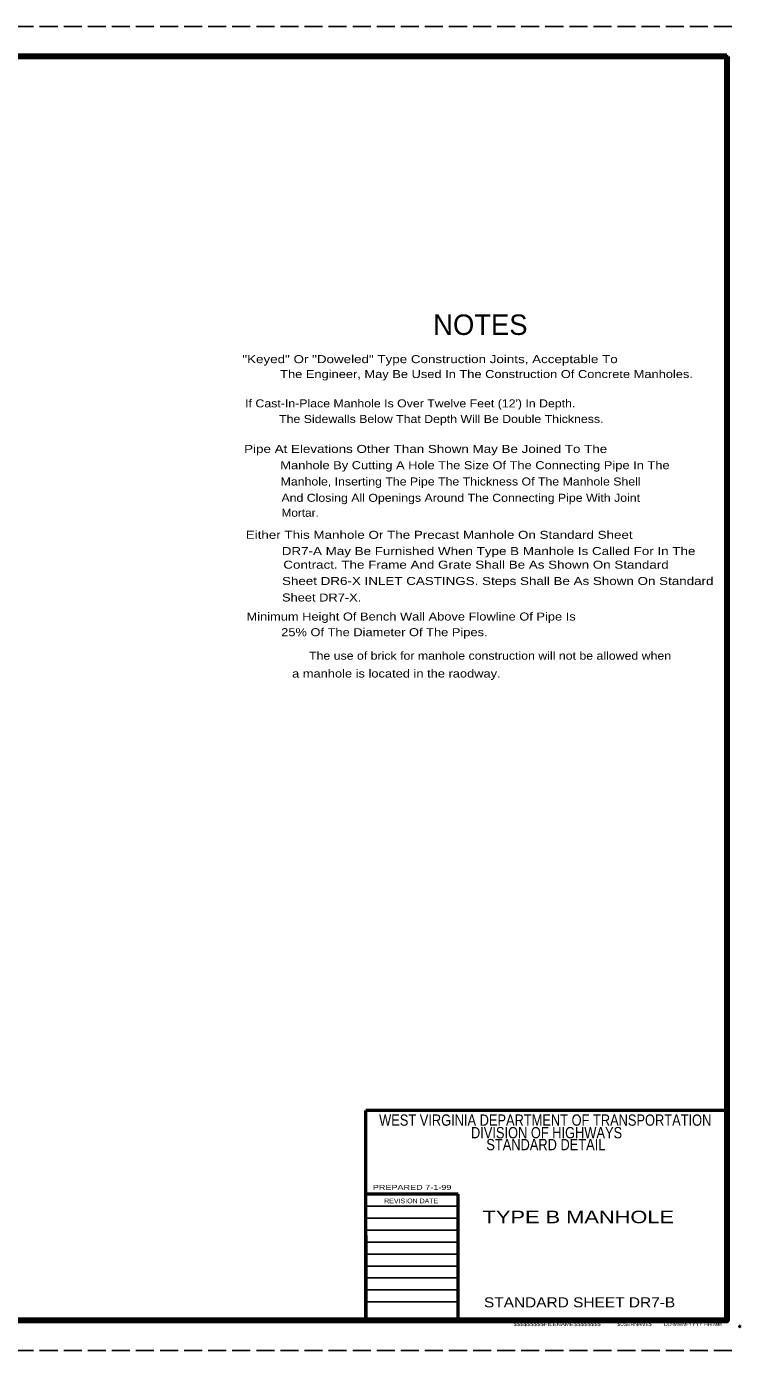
# Model space of a CAD drawing. Extents: x 94.1 to 129.4, y 1 to 23.
# Drawn here: x 117.56 to 129.42, y 1 to 23 of the extents above; entities that cross this region are included whole.
import ezdxf
from ezdxf.enums import TextEntityAlignment as Align

# ---------------------------------------------------------------- set-up
doc = ezdxf.new("R2010")
doc.units = 0
doc.header["$LTSCALE"] = 0.05
doc.header["$PDMODE"] = 32
doc.header["$PDSIZE"] = 0.025
doc.linetypes.add('LONG_DASHED', pattern=[7.5, 6, -1.5])
doc.layers.add('1', color=7, linetype='Continuous', lineweight=35)
doc.layers.add('3', color=7, linetype='Continuous', lineweight=25)

msp = doc.modelspace()

# ---------------------------------------------------------------- linework, layer by layer
at = {"layer": '1', "linetype": 'LONG_DASHED', "lineweight": 25}
for p, q in [((129.28275, 22.99633), (94.08275, 22.99633)), ((129.28275, 0.99633), (94.08275, 0.99633))]:
    msp.add_line(p, q, dxfattribs=at)
at = {"layer": '1', "lineweight": 158}
msp.add_line((129.19942, 22.49633), (96.69942, 22.49633), dxfattribs=at)
at = {"layer": '1', "lineweight": 53}
for p, q in [((129.19942, 4.98617), (123.19942, 4.98617)), ((123.19942, 1.49633), (123.19942, 4.98617)), ((129.19942, 1.49633), (129.19942, 3.99533)), ((124.73733, 3.59533), (123.19942, 3.59533)), ((124.73733, 1.49633), (124.73733, 3.59533)), ((123.19942, 2.90633), (123.19942, 1.49633)), ((129.19942, 1.49633), (123.19942, 1.49633))]:
    msp.add_line(p, q, dxfattribs=at)
at = {"layer": '1', "lineweight": 25}
for p, q in [((124.73733, 3.39533), (123.19942, 3.39533)), ((124.73733, 3.19633), (123.19942, 3.19633)), ((124.73733, 2.99733), (123.19942, 2.99733)), ((124.73733, 2.79833), (123.19942, 2.79833)), ((124.73733, 2.59933), (123.19942, 2.59933)), ((124.73733, 2.40033), (123.19942, 2.40033)), ((124.73733, 2.20133), (123.19942, 2.20133)), ((124.73733, 2.00233), (123.19942, 2.00233)), ((124.73733, 1.80333), (123.19942, 1.80333))]:
    msp.add_line(p, q, dxfattribs=at)
at = {"layer": '1', "lineweight": 158}
msp.add_lwpolyline([(129.19942, 22.49633), (129.19942, 1.49633), (96.69942, 1.49633)], dxfattribs=at)
at = {"layer": '1'}
for p in [(129.19942, 22.49633), (129.19942, 1.49633), (129.41242, 1.39633)]:
    msp.add_point(p, dxfattribs=at)

# ---------------------------------------------------------------- texts
for s, height, width, p in [('The use of brick for manhole construction will not be allowed when', 0.133, 1.15, (125.26546, 12.47492)), ('a manhole is located in the raodway.', 0.133, 1.2, (123.70862, 12.17867)), ('WEST VIRGINIA DEPARTMENT OF TRANSPORTATION', 0.1875, 0.85, (126.18117, 4.73125)), ('DIVISION OF HIGHWAYS', 0.1875, 0.85, (126.20304, 4.52233)), ('STANDARD DETAIL', 0.1875, 0.85, (126.19175, 4.32417)), (' PREPARED 7-1-99 ', 0.08333, 1.35, (123.97025, 3.66458)), ('     TYPE B MANHOLE     ', 0.2083, 1.3, (126.73087, 3.1115)), ('STANDARD SHEET DR7-B     ', 0.1667, 1.15, (126.92958, 1.71342))]:
    msp.add_text(s, height=height, dxfattribs=dict(at, width=width)).set_placement(p, align=Align.CENTER)
for s, height, width, p in [('REVISION DATE', 0.079, 1.1, (123.5065, 3.44267)), ('$$$$$$$$$FILENAME$$$$$$$$', 0.06, 1.25, (125.65517, 1.40458)), ('$USERNAME$', 0.06, 1.05, (127.37925, 1.40458)), ('DD-MMM-YYYY HH:MM', 0.06, 1.1, (128.15283, 1.40458))]:
    msp.add_text(s, height=height, dxfattribs=dict(at, width=width)).set_placement(p)
at = {"layer": '3'}
msp.add_text('NOTES', height=0.34, dxfattribs=at).set_placement((124.32108, 17.87108))
for s, width, p in [('        "Keyed" Or "Doweled" Type Construction Joints, Acceptable To ', 1.25, (120.65642, 17.40233)), ('The Engineer, May Be Used In The Construction Of Concrete Manholes.', 1.2, (121.77833, 17.15467)), ("        If Cast-In-Place Manhole Is Over Twelve Feet (12') In Depth. ", 1.15, (120.74317, 16.6675)), ('The Sidewalls Below That Depth Will Be Double Thickness.', 1.15, (121.76092, 16.4085)), ('        Pipe At Elevations Other Than Shown May Be Joined To The ', 1.25, (120.68617, 15.9105)), ('Manhole By Cutting A Hole The Size Of The Connecting Pipe In The', 1.2, (121.78142, 15.64017)), ('Manhole, Inserting The Pipe The Thickness Of The Manhole Shell', 1.15, (121.78592, 15.36933)), ('And Closing All Openings Around The Connecting Pipe With Joint', 1.15, (121.7995, 15.0985)), ('Mortar.', 1.1, (121.80167, 14.84967)), ('        Either This Manhole Or The Precast Manhole On Standard Sheet', 1.25, (120.71275, 14.48358)), ('DR7-A May Be Furnished When Type B Manhole Is Called For In The', 1.25, (121.8055, 14.21392)), ('Contract. The Frame And Grate Shall Be As Shown On Standard ', 1.25, (121.8315, 13.98725)), ('Sheet DR6-X INLET CASTINGS. Steps Shall Be As Shown On Standard ', 1.25, (121.80908, 13.71642)), ('Sheet DR7-X.', 1.2, (121.80908, 13.44183)), ('        Minimum Height Of Bench Wall Above Flowline Of Pipe Is', 1.2, (120.745, 13.1255)), ('25% Of The Diameter Of The Pipes.', 1.2, (121.79567, 12.86558))]:
    msp.add_text(s, height=0.133, dxfattribs=dict(at, width=width)).set_placement(p)

doc.saveas('drawing.dxf')
